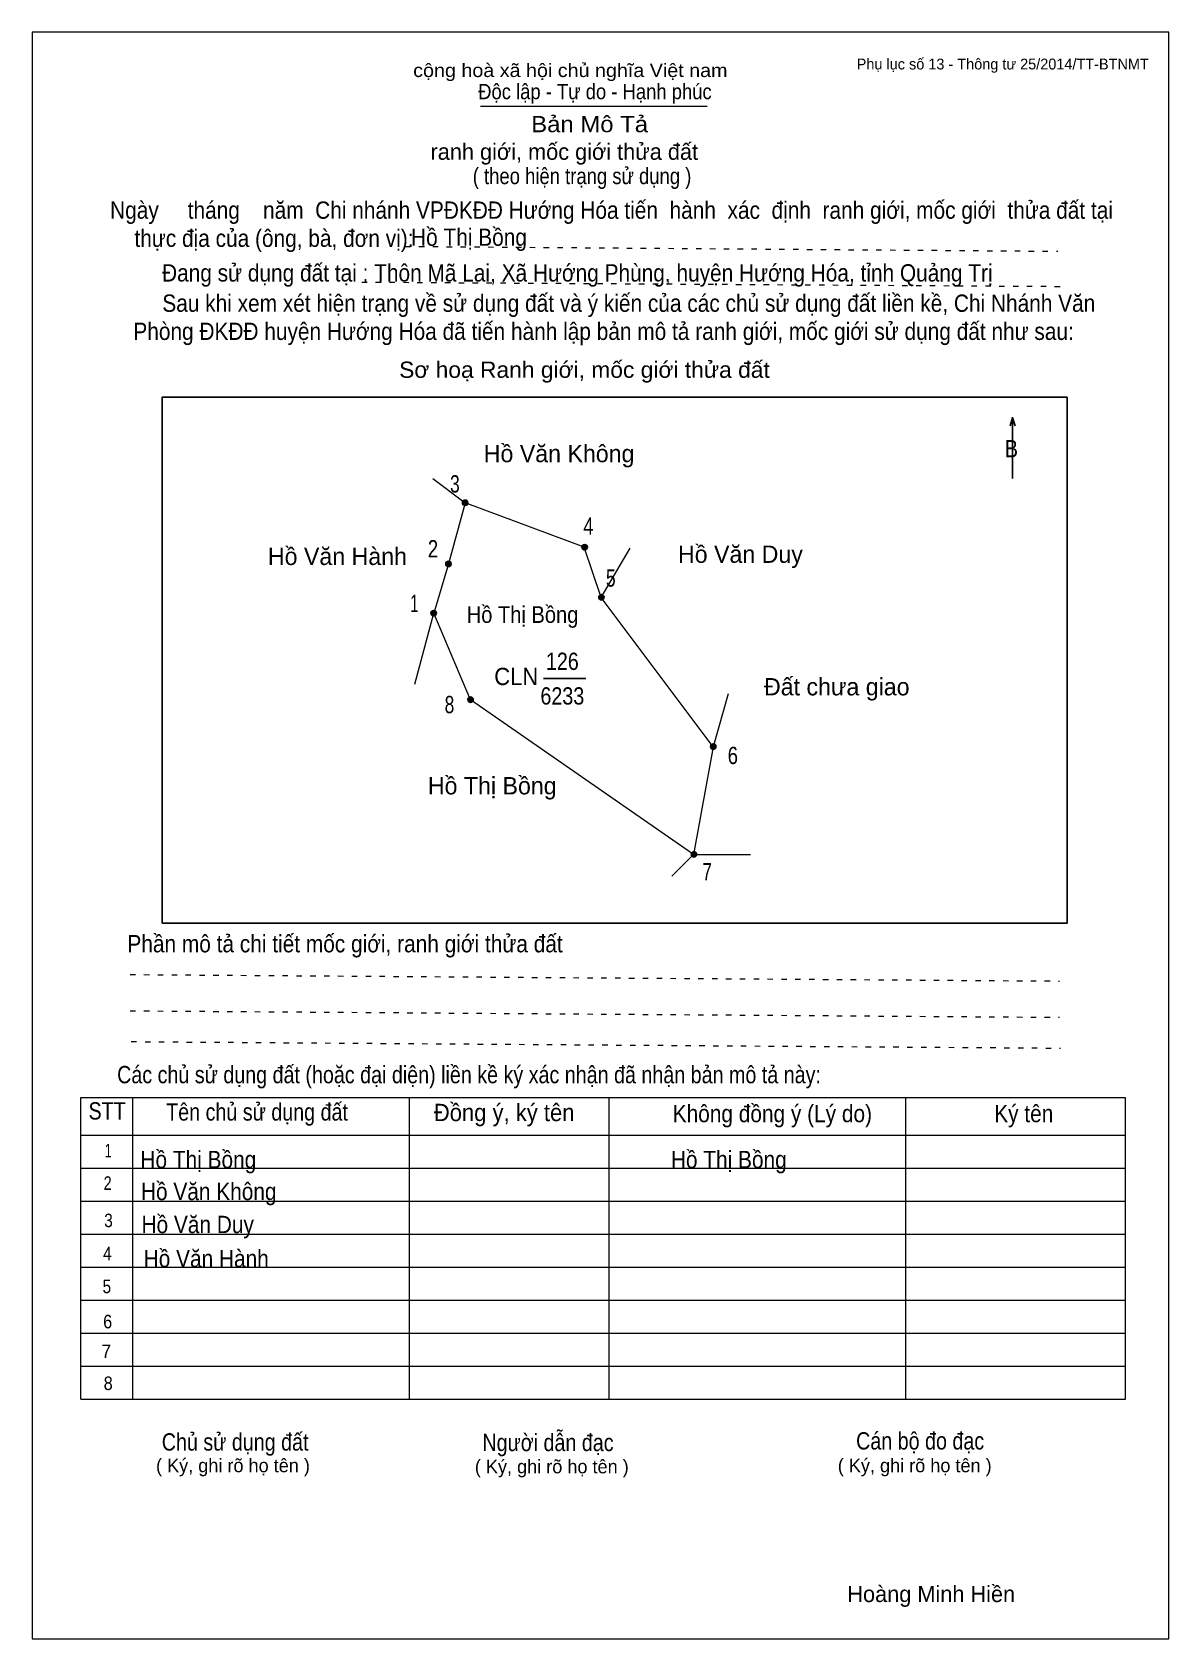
# Model space of a CAD drawing. Header units: centimetres. Extents: x 0 to 21, y 0 to 29.7.
import ezdxf
from ezdxf.enums import TextEntityAlignment as Align

# ---------------------------------------------------------------- set-up
doc = ezdxf.new("R2010")
doc.units = ezdxf.units.CM
doc.header["$LTSCALE"] = 0.13
doc.linetypes.add('DOTTED', pattern=[1.5, 0.3, -1.2])
for name, color, linetype, lineweight in [('1', 7, 'Continuous', 13), ('32', 7, 'Continuous', 25), ('33', 7, 'Continuous', 25), ('6', 7, 'Continuous', 13), ('62', 7, 'Continuous', 13)]:
    doc.layers.add(name, color=color, linetype=linetype, lineweight=lineweight)
for name, color, linetype in [('2', 7, 'Continuous'), ('34', 7, 'Continuous'), ('63', 7, 'Continuous')]:
    doc.layers.add(name, color=color, linetype=linetype)

msp = doc.modelspace()

# ---------------------------------------------------------------- hatches: boundary and pattern name
at = {"layer": '32'}
for points in [[(8.0494, 21.0003, 1), (7.9494, 21.0003, 1)], [(10.258, 20.1784, 1), (10.158, 20.1784, 1)], [(7.7412, 19.8703, 1), (7.6412, 19.8703, 1)], [(7.4685, 18.9596, 1), (7.3685, 18.9596, 1)], [(10.5662, 19.2539, 1), (10.4662, 19.2539, 1)], [(8.1491, 17.3612, 1), (8.0491, 17.3612, 1)], [(12.632, 16.4937, 1), (12.532, 16.4937, 1)], [(12.2761, 14.5003, 1), (12.1761, 14.5003, 1)]]:
    msp.add_hatch(color=256, dxfattribs=at).paths.add_polyline_path(points)

# ---------------------------------------------------------------- linework, layer by layer
at = {"layer": '1'}
msp.add_lwpolyline([(21, 0), (21, 29.7), (0, 29.7), (0, 0)], close=True, dxfattribs=at)
at = {"layer": '32'}
for centre in [(7.9994, 21.0003), (10.208, 20.1784), (7.6912, 19.8703), (7.4185, 18.9596), (10.5162, 19.2539), (8.0991, 17.3612), (12.582, 16.4937), (12.2261, 14.5003)]:
    msp.add_circle(centre, 0.05, dxfattribs=at)
at = {"layer": '33'}
msp.add_line((9.45, 17.75), (10.23, 17.75), dxfattribs=at)
at = {"layer": '6'}
for p, q in [((7.4, 21.45), (8, 21)), ((10.51, 19.25), (11.05, 20.16)), ((12.58, 16.49), (10.51, 19.25)), ((7.07, 17.65), (7.42, 18.96)), ((8.1, 17.36), (7.42, 18.96)), ((12.86, 17.47), (12.58, 16.49)), ((12.22, 14.5), (11.82, 14.1)), ((12.22, 14.5), (13.27, 14.5))]:
    msp.add_line(p, q, dxfattribs=at)
for points in [[(8, 21), (7.69, 19.87), (7.42, 18.96)], [(10.51, 19.25), (10.2, 20.18), (8, 21)], [(12.58, 16.49), (12.22, 14.5), (8.1, 17.36)]]:
    msp.add_lwpolyline(points, dxfattribs=at)
at = {"layer": '62'}
for p, q in [((8.28, 28.33), (12.47, 28.33)), ((0.9, 10.01), (20.2, 10.01)), ((0.9, 4.43), (0.9, 10.01)), ((1.86, 4.43), (1.86, 10.01)), ((6.97, 4.43), (6.97, 9.99)), ((10.66, 4.43), (10.66, 9.99)), ((16.14, 4.43), (16.14, 10.01)), ((20.2, 4.43), (20.2, 10.01)), ((0.9, 9.31), (20.2, 9.31)), ((0.9, 8.7), (20.2, 8.7)), ((0.9, 8.09), (20.2, 8.09)), ((0.9, 7.48), (20.2, 7.48)), ((0.9, 6.87), (20.2, 6.87)), ((0.9, 6.26), (20.2, 6.26)), ((0.9, 5.65), (20.2, 5.65)), ((0.9, 5.04), (20.2, 5.04)), ((0.9, 4.43), (20.2, 4.43))]:
    msp.add_line(p, q, dxfattribs=at)
at = {"layer": '62', "linetype": 'DOTTED'}
for p, q in [((6.89, 25.74), (18.95, 25.65)), ((6.09, 25.08), (19.04, 25)), ((1.81, 12.28), (18.98, 12.16)), ((1.81, 11.61), (18.98, 11.49)), ((1.83, 11.04), (19, 10.92))]:
    msp.add_line(p, q, dxfattribs=at)
at = {"layer": '62', "lineweight": 25}
for p, q in [((18.11, 22.58), (18.11, 21.45)), ((18.11, 22.57), (18.07, 22.42)), ((18.11, 22.57), (18.16, 22.42))]:
    msp.add_line(p, q, dxfattribs=at)
msp.add_lwpolyline([(2.4, 13.23), (19.12, 13.23), (19.12, 22.95), (2.4, 22.95)], close=True, dxfattribs=at)

# ---------------------------------------------------------------- texts
at = {"layer": '2', "width": 0.9}
msp.add_text('Hồ Thị Bồng', height=0.3082, dxfattribs=at).set_placement((9.06, 18.78), align=Align.CENTER)
at = {"layer": '32'}
for s, width, p in [('3', 0.75, (7.81, 21.19)), ('4', 0.8, (10.275, 20.41)), ('2', 0.8, (7.405, 19.99)), ('5', 0.75, (10.69, 19.45)), ('1', 0.65, (7.06, 18.98)), ('8', 0.75, (7.71, 17.11)), ('6', 0.8, (12.945, 16.17)), ('7', 0.75, (12.47, 14.02))]:
    msp.add_text(s, height=0.32, dxfattribs=dict(at, width=width)).set_placement(p, align=Align.CENTER)
at = {"layer": '33'}
for s, p in [('Hồ Văn Không', (9.735, 21.75)), ('Hồ Văn Hành', (5.64, 19.85)), ('Hồ Văn Duy', (13.085, 19.89)), ('Đất chưa giao', (14.865, 17.44)), ('Hồ Thị Bồng', (8.5, 15.61))]:
    msp.add_text(s, height=0.32, dxfattribs=at).set_placement(p, align=Align.CENTER)
at = {"layer": '33', "width": 0.85}
for s, p in [('126', (9.795, 17.91)), ('6233', (9.795, 17.27))]:
    msp.add_text(s, height=0.32, dxfattribs=at).set_placement(p, align=Align.CENTER)
at = {"layer": '33', "width": 0.95}
msp.add_text('CLN', height=0.32, dxfattribs=at).set_placement((9.35, 17.63), align=Align.RIGHT)
at = {"layer": '34', "width": 0.9}
for s, p in [('Hồ Thị Bồng', (7, 25.75)), ('Hồ Thị Bồng', (2, 8.7)), ('Hồ Thị Bồng', (11.8, 8.7)), ('Hồ Văn Không', (2.01, 8.11)), ('Hồ Văn Duy', (2.02, 7.5)), ('Hồ Văn Hành', (2.06, 6.87))]:
    msp.add_text(s, height=0.32, dxfattribs=at).set_placement(p)
at = {"layer": '62'}
for s, height, width, p in [('cộng hoà xã hội chủ nghĩa Việt nam', 0.2474, 1.1, (7.04, 28.87)), ('Độc lập - Tự do - Hạnh phúc', 0.2828, 0.9, (8.24, 28.46)), ('Bản Mô Tả', 0.3, 1.1, (9.22, 27.85)), ('( theo hiện trạng sử dụng )', 0.3, 0.85, (8.14, 26.89)), ('Ngày     tháng    năm  Chi nhánh VPĐKĐĐ Hướng Hóa tiến  hành  xác  định  ranh giới, mốc giới  thửa đất tại ', 0.32, 0.9, (1.44, 26.25)), ('thực địa của (ông, bà, đơn vị): ', 0.32, 0.9, (1.89, 25.73)), ('Đang sử dụng đất tại : Thôn Mã Lai, Xã Hướng Phùng, huyện Hướng Hóa, tỉnh Quảng Trị', 0.32, 0.9, (2.4, 25.09)), ('     Sau khi xem xét hiện trạng về sử dụng đất và ý kiến của các chủ sử dụng đất liền kề, Chi Nhánh Văn ', 0.32, 0.9, (1.87, 24.53)), ('Phòng ĐKĐĐ huyện Hướng Hóa đã tiến hành lập bản mô tả ranh giới, mốc giới sử dụng đất như sau:', 0.32, 0.9, (1.87, 24.01)), ('Sơ hoạ Ranh giới, mốc giới thửa đất', 0.3, 1.05, (6.78, 23.31)), ('B', 0.32, 0.85, (17.97, 21.84)), ('Phần mô tả chi tiết mốc giới, ranh giới thửa đất ', 0.32, 0.9, (1.76, 12.69)), ('Các chủ sử dụng đất (hoặc đại diện) liền kề ký xác nhận đã nhận bản mô tả này:', 0.32, 0.85, (1.57, 10.27))]:
    msp.add_text(s, height=height, dxfattribs=dict(at, width=width)).set_placement(p)
msp.add_text('ranh giới, mốc giới thửa đất', height=0.3, dxfattribs=at).set_placement((7.36, 27.34))
for s, height, width, p in [('STT', 0.32, 0.85, (1.385, 9.6)), ('Tên chủ sử dụng đất', 0.32, 0.85, (4.155, 9.58)), ('Đồng ý, ký tên', 0.32, 0.95, (8.72, 9.57)), ('Không đồng ý (Lý do)', 0.32, 0.9, (13.675, 9.55)), ('Ký tên', 0.32, 0.9, (18.32, 9.55)), ('1', 0.25, 0.7, (1.405, 8.9)), ('2', 0.25, 0.8, (1.395, 8.3)), ('3', 0.25, 0.85, (1.41, 7.61)), ('4', 0.25, 0.85, (1.39, 7)), ('5', 0.25, 0.85, (1.38, 6.39)), ('6', 0.25, 0.9, (1.395, 5.74)), ('7', 0.25, 0.95, (1.37, 5.19)), ('8', 0.25, 0.9, (1.405, 4.6)), ('Người dẫn đạc', 0.32, 0.85, (9.53, 3.47)), ('Chủ sử dụng đất', 0.32, 0.85, (3.75, 3.48)), ('Cán bộ đo đạc', 0.32, 0.85, (16.405, 3.5))]:
    msp.add_text(s, height=height, dxfattribs=dict(at, width=width)).set_placement(p, align=Align.CENTER)
for p in [(3.71, 3.08), (9.6, 3.06), (16.305, 3.08)]:
    msp.add_text('( Ký, ghi rõ họ tên )', height=0.25, dxfattribs=at).set_placement(p, align=Align.CENTER)
at = {"layer": '63'}
msp.add_text('Phụ lục số 13 - Thông tư 25/2014/TT-BTNMT', height=0.2, dxfattribs=at).set_placement((20.63, 29.01), align=Align.RIGHT)
msp.add_text('Hoàng Minh Hiền', height=0.3, dxfattribs=at).set_placement((16.61, 0.68), align=Align.CENTER)

doc.saveas('drawing.dxf')
